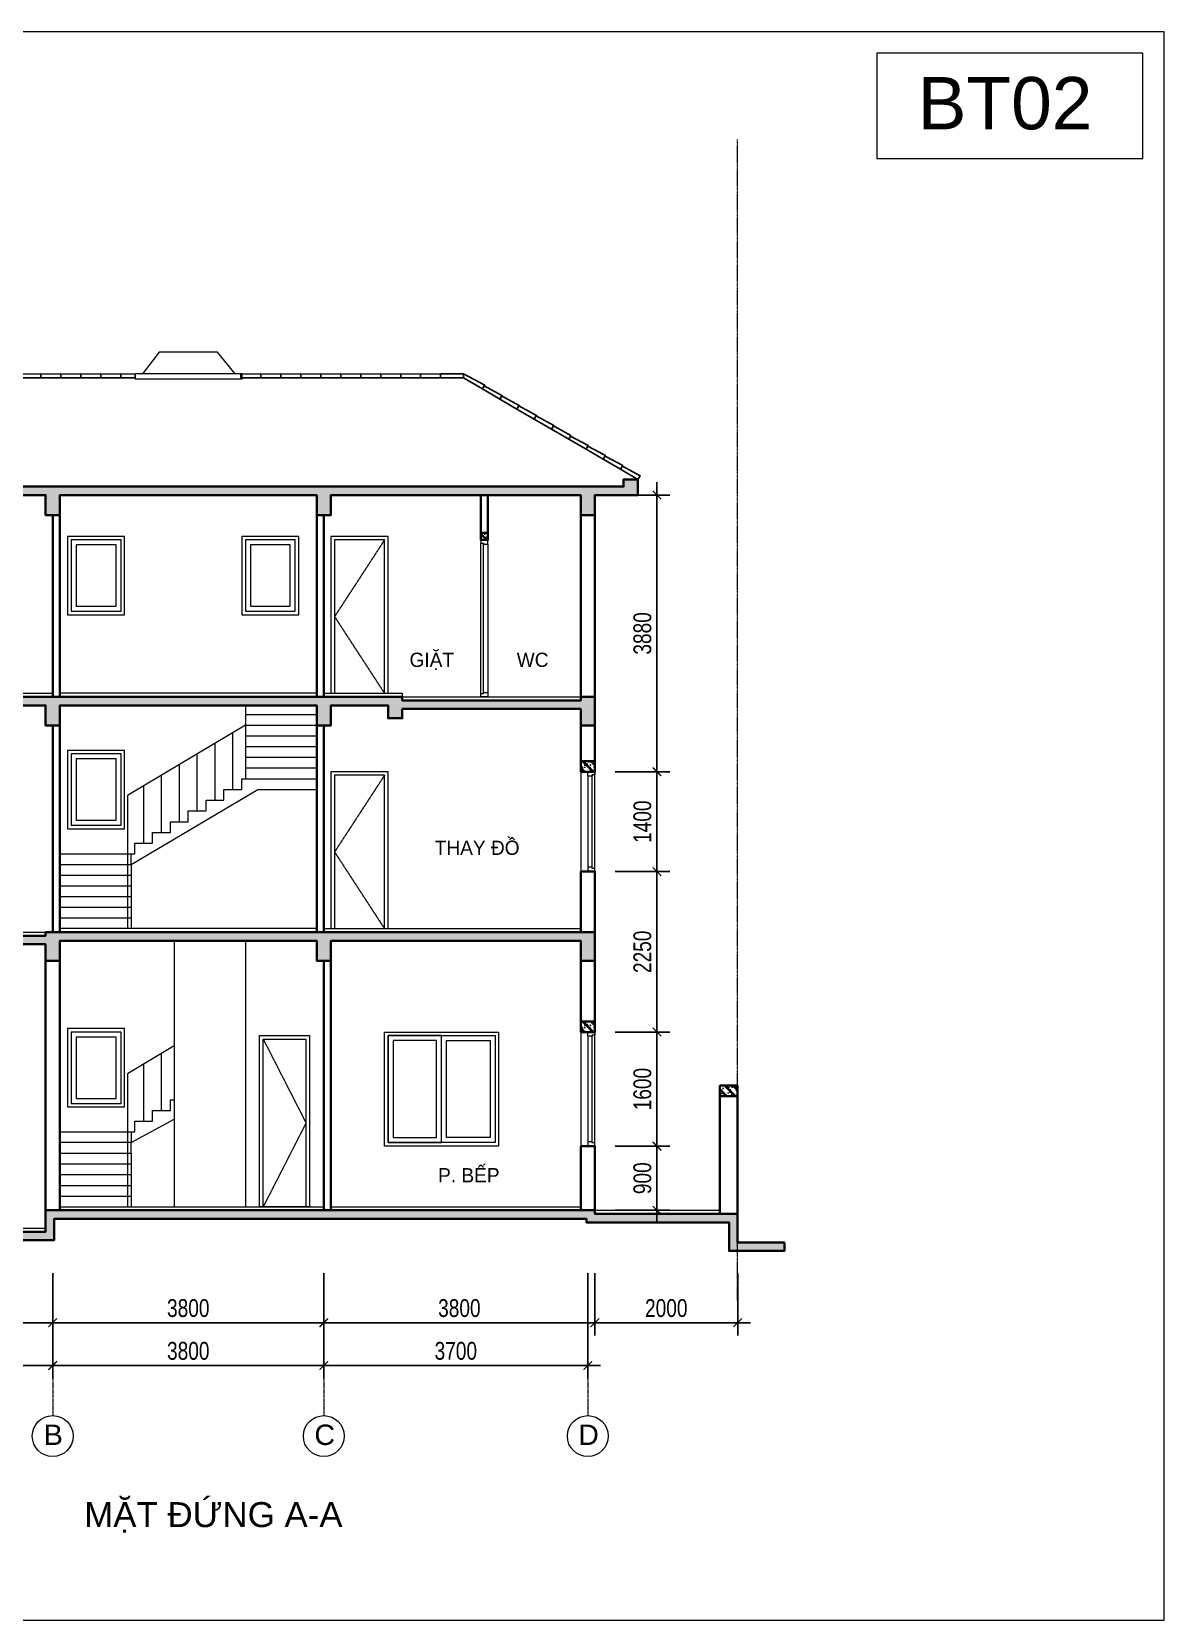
# Model space of a CAD drawing. Header units: millimetres. Extents: x 33748 to 451939, y -263262 to 62681.
# Drawn here: x 415575 to 431447, y -29645 to -7370 of the extents above; entities that cross this region are included whole.
import ezdxf
from ezdxf.enums import TextEntityAlignment as Align

# ---------------------------------------------------------------- set-up
doc = ezdxf.new("R2010")
doc.units = ezdxf.units.MM
doc.header["$PDMODE"] = 98
for name, pattern in [('CENTER', [50.8, 31.75, -6.35, 6.35, -6.35]), ('HIDDEN', [0.375, 0.25, -0.125]), ('HIDDEN2', [0.1875, 0.125, -0.0625])]:
    doc.linetypes.add(name, pattern=pattern)
doc.layers.get('Defpoints').update_dxf_attribs({"color": 202, "lineweight": 13})
for name, color, linetype, lineweight in [('-CENTER', 143, 'CENTER', 13), ('-CONCRETE', 1, 'Continuous', 35), ('-DOOR', 137, 'Continuous', 9), ('-FURNITURE', 46, 'Continuous', 9), ('-HATCH', 8, 'Continuous', 5), ('-KH', 143, 'Continuous', 13), ('-LINE1', 7, 'Continuous', 18), ('-RANH GIOI KHU DAT', 12, 'CENTER', 18), ('-TEXT', 7, 'Continuous', 15), ('-WALL', 4, 'Continuous', 35), ('A72', 9, 'Continuous', 5)]:
    doc.layers.add(name, color=color, linetype=linetype, lineweight=lineweight)
for name, color, linetype in [('-HATCH CONCRETE', 54, 'Continuous'), ('12. NET DIM', 9, 'Continuous'), ('TEXT25', 2, 'Continuous')]:
    doc.layers.add(name, color=color, linetype=linetype)
doc.styles.add('1', font='arial.ttf')
doc.styles.add('AVANH', font='', dxfattribs={"width": 0.8})
doc.styles.get("Standard").update_dxf_attribs({"font": 'arial.ttf'})
doc.styles.add('SVN_AVO_thuong', font='')
doc.styles.get('AVANH').set_extended_font_data('.VnAvantH')
doc.styles.get('SVN_AVO_thuong').set_extended_font_data('SVN-Avo')
doc.dimstyles.new('C_100A3', dxfattribs={"dimscale": 100, "dimtxt": 2.5, "dimasz": 1.2, "dimexe": 1.8, "dimexo": 0, "dimgap": 0.75, "dimtad": 1, "dimdec": 0, "dimzin": 0, "dimdsep": 46, "dimtxsty": 'AVANH', "dimblk": 'ARCHTICK', "dimcen": 0, "dimdle": 1.8, "dimclrd": 256, "dimclre": 256, "dimclrt": 7, "dimadec": 0, "dimazin": 0, "dimtfac": 0.0001, "dimtdec": 0, "dimtix": 1, "dimtmove": 2, "dimatfit": 3, "dimldrblk": 'ARCHTICK', "dimfxl": 1.8, "dimtolj": 1, "dimtzin": 0, "dimarcsym": 0})

# ---------------------------------------------------------------- blocks, each defined once
blk = doc.blocks.new('_ARCHTICK')
at = {"const_width": 0.15}
blk.add_lwpolyline([(-0.5, -0.5), (0.5, 0.5)], dxfattribs=at)
blk = doc.blocks.new('*D593')
at = {"layer": '12. NET DIM', "lineweight": -2, "transparency": 16777216}
for p, q in [((419668, -24776), (419668, -25653)), ((423468, -24776), (423468, -25653)), ((423648, -25473), (419488, -25473))]:
    blk.add_line(p, q, dxfattribs=at)
at = {"layer": 'Defpoints', "color": 0, "transparency": 16777216}
for p in [(419668, -24776), (423468, -24776), (419668, -25473)]:
    blk.add_point(p, dxfattribs=at)
at = {"layer": '12. NET DIM', "lineweight": -2, "transparency": 16777216, "xscale": 120, "yscale": 120, "zscale": 120, "rotation": 180}
blk.add_blockref('_ARCHTICK', (419668, -25473), dxfattribs=at)
at = {"layer": '12. NET DIM', "lineweight": -2, "transparency": 16777216, "xscale": 120, "yscale": 120, "zscale": 120}
blk.add_blockref('_ARCHTICK', (423468, -25473), dxfattribs=at)
at = {"layer": '12. NET DIM', "color": 7, "transparency": 16777216, "insert": (421568, -25269), "char_height": 250, "attachment_point": 5, "style": 'AVANH'}
blk.add_mtext('\\A1;3800', dxfattribs=at)
blk = doc.blocks.new('*D594')
at = {"layer": '12. NET DIM', "lineweight": -2, "transparency": 16777216}
for p, q in [((415868, -24776), (415868, -25653)), ((419668, -24776), (419668, -25653)), ((419848, -25473), (415688, -25473))]:
    blk.add_line(p, q, dxfattribs=at)
at = {"layer": 'Defpoints', "color": 0, "transparency": 16777216}
for p in [(415868, -24776), (419668, -24776), (415868, -25473)]:
    blk.add_point(p, dxfattribs=at)
at = {"layer": '12. NET DIM', "lineweight": -2, "transparency": 16777216, "xscale": 120, "yscale": 120, "zscale": 120, "rotation": 180}
blk.add_blockref('_ARCHTICK', (415868, -25473), dxfattribs=at)
at = {"layer": '12. NET DIM', "lineweight": -2, "transparency": 16777216, "xscale": 120, "yscale": 120, "zscale": 120}
blk.add_blockref('_ARCHTICK', (419668, -25473), dxfattribs=at)
at = {"layer": '12. NET DIM', "color": 7, "transparency": 16777216, "insert": (417768, -25269), "char_height": 250, "attachment_point": 5, "style": 'AVANH'}
blk.add_mtext('\\A1;3800', dxfattribs=at)
blk = doc.blocks.new('*D595')
at = {"layer": '12. NET DIM', "lineweight": -2, "transparency": 16777216}
for p, q in [((409968, -24776), (409968, -25653)), ((415868, -24776), (415868, -25653)), ((416048, -25473), (409788, -25473))]:
    blk.add_line(p, q, dxfattribs=at)
at = {"layer": 'Defpoints', "color": 0, "transparency": 16777216}
for p in [(409968, -24776), (415868, -24776), (409968, -25473)]:
    blk.add_point(p, dxfattribs=at)
at = {"layer": '12. NET DIM', "lineweight": -2, "transparency": 16777216, "xscale": 120, "yscale": 120, "zscale": 120, "rotation": 180}
blk.add_blockref('_ARCHTICK', (409968, -25473), dxfattribs=at)
at = {"layer": '12. NET DIM', "lineweight": -2, "transparency": 16777216, "xscale": 120, "yscale": 120, "zscale": 120}
blk.add_blockref('_ARCHTICK', (415868, -25473), dxfattribs=at)
at = {"layer": '12. NET DIM', "color": 7, "transparency": 16777216, "insert": (412918, -25269), "char_height": 250, "attachment_point": 5, "style": 'AVANH'}
blk.add_mtext('\\A1;5900', dxfattribs=at)
blk = doc.blocks.new('*D596')
at = {"layer": '12. NET DIM', "lineweight": -2, "transparency": 16777216}
for p, q in [((410068, -24776), (410068, -26253)), ((415868, -24776), (415868, -26253)), ((409888, -26073), (416048, -26073))]:
    blk.add_line(p, q, dxfattribs=at)
at = {"layer": 'Defpoints', "color": 0, "transparency": 16777216}
for p in [(410068, -24776), (415868, -24776), (415868, -26073)]:
    blk.add_point(p, dxfattribs=at)
at = {"layer": '12. NET DIM', "lineweight": -2, "transparency": 16777216, "xscale": 120, "yscale": 120, "zscale": 120, "rotation": 180}
blk.add_blockref('_ARCHTICK', (410068, -26073), dxfattribs=at)
at = {"layer": '12. NET DIM', "lineweight": -2, "transparency": 16777216, "xscale": 120, "yscale": 120, "zscale": 120}
blk.add_blockref('_ARCHTICK', (415868, -26073), dxfattribs=at)
at = {"layer": '12. NET DIM', "color": 7, "transparency": 16777216, "insert": (412968, -25869), "char_height": 250, "attachment_point": 5, "style": 'AVANH'}
blk.add_mtext('\\A1;5800', dxfattribs=at)
blk = doc.blocks.new('*D597')
at = {"layer": '12. NET DIM', "lineweight": -2, "transparency": 16777216}
for p, q in [((415868, -24776), (415868, -26253)), ((419668, -24776), (419668, -26253)), ((415688, -26073), (419848, -26073))]:
    blk.add_line(p, q, dxfattribs=at)
at = {"layer": 'Defpoints', "color": 0, "transparency": 16777216}
for p in [(415868, -24776), (419668, -24776), (419668, -26073)]:
    blk.add_point(p, dxfattribs=at)
at = {"layer": '12. NET DIM', "lineweight": -2, "transparency": 16777216, "xscale": 120, "yscale": 120, "zscale": 120, "rotation": 180}
blk.add_blockref('_ARCHTICK', (415868, -26073), dxfattribs=at)
at = {"layer": '12. NET DIM', "lineweight": -2, "transparency": 16777216, "xscale": 120, "yscale": 120, "zscale": 120}
blk.add_blockref('_ARCHTICK', (419668, -26073), dxfattribs=at)
at = {"layer": '12. NET DIM', "color": 7, "transparency": 16777216, "insert": (417768, -25869), "char_height": 250, "attachment_point": 5, "style": 'AVANH'}
blk.add_mtext('\\A1;3800', dxfattribs=at)
blk = doc.blocks.new('*D598')
at = {"layer": '12. NET DIM', "lineweight": -2, "transparency": 16777216}
for p, q in [((419668, -24776), (419668, -26253)), ((423368, -24776), (423368, -26253)), ((419488, -26073), (423548, -26073))]:
    blk.add_line(p, q, dxfattribs=at)
at = {"layer": 'Defpoints', "color": 0, "transparency": 16777216}
for p in [(419668, -24776), (423368, -24776), (423368, -26073)]:
    blk.add_point(p, dxfattribs=at)
at = {"layer": '12. NET DIM', "lineweight": -2, "transparency": 16777216, "xscale": 120, "yscale": 120, "zscale": 120, "rotation": 180}
blk.add_blockref('_ARCHTICK', (419668, -26073), dxfattribs=at)
at = {"layer": '12. NET DIM', "lineweight": -2, "transparency": 16777216, "xscale": 120, "yscale": 120, "zscale": 120}
blk.add_blockref('_ARCHTICK', (423368, -26073), dxfattribs=at)
at = {"layer": '12. NET DIM', "color": 7, "transparency": 16777216, "insert": (421518, -25869), "char_height": 250, "attachment_point": 5, "style": 'AVANH'}
blk.add_mtext('\\A1;3700', dxfattribs=at)
blk = doc.blocks.new('*D600')
at = {"layer": '12. NET DIM', "lineweight": -2, "transparency": 16777216}
for p, q in [((423468, -24776), (423468, -25653)), ((425469, -24776), (425469, -25653)), ((425649, -25473), (423288, -25473))]:
    blk.add_line(p, q, dxfattribs=at)
at = {"layer": 'Defpoints', "color": 0, "transparency": 16777216}
for p in [(423468, -24776), (425469, -24776), (423468, -25473)]:
    blk.add_point(p, dxfattribs=at)
at = {"layer": '12. NET DIM', "lineweight": -2, "transparency": 16777216, "xscale": 120, "yscale": 120, "zscale": 120, "rotation": 180}
blk.add_blockref('_ARCHTICK', (423468, -25473), dxfattribs=at)
at = {"layer": '12. NET DIM', "lineweight": -2, "transparency": 16777216, "xscale": 120, "yscale": 120, "zscale": 120}
blk.add_blockref('_ARCHTICK', (425469, -25473), dxfattribs=at)
at = {"layer": '12. NET DIM', "color": 7, "transparency": 16777216, "insert": (424468, -25269), "char_height": 250, "attachment_point": 5, "style": 'AVANH'}
blk.add_mtext('\\A1;2000', dxfattribs=at)
blk = doc.blocks.new('*U608')
at = {"ltscale": 200}
for points in [[(0, 100), (0, 0)], [(45, 100), (1555, 100)], [(45, 60), (1555, 60)], [(1540, 0), (60, 0)], [(1600, 100), (1600, 0)]]:
    blk.add_lwpolyline(points, dxfattribs=at)
for points in [[(0, 100), (45, 100), (45, 60), (60, 60), (60, 0), (0, 0)], [(1600, 100), (1555, 100), (1555, 60), (1540, 60), (1540, 0), (1600, 0)]]:
    blk.add_lwpolyline(points, close=True, dxfattribs=at)
blk = doc.blocks.new('*U609')
at = {"ltscale": 200}
for points in [[(0, 100), (0, 0)], [(45, 100), (1355, 100)], [(45, 60), (1355, 60)], [(1340, 0), (60, 0)], [(1400, 100), (1400, 0)]]:
    blk.add_lwpolyline(points, dxfattribs=at)
for points in [[(0, 100), (45, 100), (45, 60), (60, 60), (60, 0), (0, 0)], [(1400, 100), (1355, 100), (1355, 60), (1340, 60), (1340, 0), (1400, 0)]]:
    blk.add_lwpolyline(points, close=True, dxfattribs=at)
blk = doc.blocks.new('*U563')
at = {"ltscale": 200}
for points in [[(0, 100), (0, 0)], [(45, 100), (2155, 100)], [(45, 60), (2155, 60)], [(2140, 0), (60, 0)], [(2200, 100), (2200, 0)]]:
    blk.add_lwpolyline(points, dxfattribs=at)
for points in [[(0, 100), (45, 100), (45, 60), (60, 60), (60, 0), (0, 0)], [(2200, 100), (2155, 100), (2155, 60), (2140, 60), (2140, 0), (2200, 0)]]:
    blk.add_lwpolyline(points, close=True, dxfattribs=at)
blk = doc.blocks.new('*D618')
at = {"layer": '12. NET DIM', "lineweight": -2, "transparency": 16777216}
for p, q in [((424338, -24077), (424338, -22817)), ((423750, -22997), (424518, -22997)), ((423750, -23897), (424518, -23897))]:
    blk.add_line(p, q, dxfattribs=at)
at = {"layer": 'Defpoints', "color": 0, "transparency": 16777216}
for p in [(423750, -22997), (424338, -22997), (423750, -23897)]:
    blk.add_point(p, dxfattribs=at)
at = {"layer": '12. NET DIM', "lineweight": -2, "transparency": 16777216, "xscale": 120, "yscale": 120, "zscale": 120}
for p, rotation in [((424338, -22997), 90), ((424338, -23897), 270)]:
    blk.add_blockref('_ARCHTICK', p, dxfattribs=dict(at, rotation=rotation))
at = {"layer": '12. NET DIM', "color": 7, "transparency": 16777216, "insert": (424134, -23447), "char_height": 250, "attachment_point": 5, "rotation": 90, "style": 'AVANH'}
blk.add_mtext('\\A1;900', dxfattribs=at)
blk = doc.blocks.new('*D619')
at = {"layer": '12. NET DIM', "lineweight": -2, "transparency": 16777216}
for p, q in [((424338, -23177), (424338, -21217)), ((423750, -21397), (424518, -21397)), ((423750, -22997), (424518, -22997))]:
    blk.add_line(p, q, dxfattribs=at)
at = {"layer": 'Defpoints', "color": 0, "transparency": 16777216}
for p in [(423750, -21397), (424338, -21397), (423750, -22997)]:
    blk.add_point(p, dxfattribs=at)
at = {"layer": '12. NET DIM', "lineweight": -2, "transparency": 16777216, "xscale": 120, "yscale": 120, "zscale": 120}
for p, rotation in [((424338, -21397), 90), ((424338, -22997), 270)]:
    blk.add_blockref('_ARCHTICK', p, dxfattribs=dict(at, rotation=rotation))
at = {"layer": '12. NET DIM', "color": 7, "transparency": 16777216, "insert": (424134, -22197), "char_height": 250, "attachment_point": 5, "rotation": 90, "style": 'AVANH'}
blk.add_mtext('\\A1;1600', dxfattribs=at)
blk = doc.blocks.new('*D620')
at = {"layer": '12. NET DIM', "lineweight": -2, "transparency": 16777216}
for p, q in [((423750, -19147), (424518, -19147)), ((424338, -21577), (424338, -18967)), ((423750, -21397), (424518, -21397))]:
    blk.add_line(p, q, dxfattribs=at)
at = {"layer": 'Defpoints', "color": 0, "transparency": 16777216}
for p in [(423750, -19147), (424338, -19147), (423750, -21397)]:
    blk.add_point(p, dxfattribs=at)
at = {"layer": '12. NET DIM', "lineweight": -2, "transparency": 16777216, "xscale": 120, "yscale": 120, "zscale": 120}
for p, rotation in [((424338, -19147), 90), ((424338, -21397), 270)]:
    blk.add_blockref('_ARCHTICK', p, dxfattribs=dict(at, rotation=rotation))
at = {"layer": '12. NET DIM', "color": 7, "transparency": 16777216, "insert": (424134, -20272), "char_height": 250, "attachment_point": 5, "rotation": 90, "style": 'AVANH'}
blk.add_mtext('\\A1;2250', dxfattribs=at)
blk = doc.blocks.new('*D621')
at = {"layer": '12. NET DIM', "lineweight": -2, "transparency": 16777216}
for p, q in [((424338, -19327), (424338, -17567)), ((423750, -17747), (424518, -17747)), ((423750, -19147), (424518, -19147))]:
    blk.add_line(p, q, dxfattribs=at)
at = {"layer": 'Defpoints', "color": 0, "transparency": 16777216}
for p in [(423750, -17747), (424338, -17747), (423750, -19147)]:
    blk.add_point(p, dxfattribs=at)
at = {"layer": '12. NET DIM', "lineweight": -2, "transparency": 16777216, "xscale": 120, "yscale": 120, "zscale": 120}
for p, rotation in [((424338, -17747), 90), ((424338, -19147), 270)]:
    blk.add_blockref('_ARCHTICK', p, dxfattribs=dict(at, rotation=rotation))
at = {"layer": '12. NET DIM', "color": 7, "transparency": 16777216, "insert": (424134, -18447), "char_height": 250, "attachment_point": 5, "rotation": 90, "style": 'AVANH'}
blk.add_mtext('\\A1;1400', dxfattribs=at)
blk = doc.blocks.new('*D622')
at = {"layer": '12. NET DIM', "lineweight": -2, "transparency": 16777216}
for p, q in [((424338, -17927), (424338, -13687)), ((423750, -13867), (424518, -13867)), ((423750, -17747), (424518, -17747))]:
    blk.add_line(p, q, dxfattribs=at)
at = {"layer": 'Defpoints', "color": 0, "transparency": 16777216}
for p in [(423750, -13867), (424338, -13867), (423750, -17747)]:
    blk.add_point(p, dxfattribs=at)
at = {"layer": '12. NET DIM', "lineweight": -2, "transparency": 16777216, "xscale": 120, "yscale": 120, "zscale": 120}
for p, rotation in [((424338, -13867), 90), ((424338, -17747), 270)]:
    blk.add_blockref('_ARCHTICK', p, dxfattribs=dict(at, rotation=rotation))
at = {"layer": '12. NET DIM', "color": 7, "transparency": 16777216, "insert": (424134, -15807), "char_height": 250, "attachment_point": 5, "rotation": 90, "style": 'AVANH'}
blk.add_mtext('\\A1;3880', dxfattribs=at)

msp = doc.modelspace()

# ---------------------------------------------------------------- hatches: boundary and pattern name
at = {"layer": '-HATCH'}
h = msp.add_hatch(dxfattribs=at)
h.set_pattern_fill('CHAU-02', color=256, scale=20, pattern_type=2)
h.set_pattern_definition([(50, (0, 100), (143.452037, -12.550427), [15, -165]), (355, (0, 100), (-27.750267, 150.438427), [12, -132]), (100.4514, (11.95, 98.95), (115.701876, 137.88791), [12.74804, -140.22842]), (46.1842, (0, 140), (213.44821, -33.1038), [22.5, -247.5]), (96.6356, (17.79, 137.24), (186.93254, 194.82357), [19.12206, -210.3426]), (351.1842, (0, 140), (186.93239, 194.82372), [18, -198]), (21, (20, 130), (119.38141, -80.523778), [15, -165]), (226, (20, 130), (134.376424, -73.10796), [12, -132]), (71.4514, (29.95, 123.29), (168.044526, 64.5061), [12.74804, -140.22842]), (67.5, (0, 100), (-31.1832367, 58.8748924), [0, -130.4, 0, -134, 0, -132.5]), (4.5, (0, 100), (56.670185, 76.020638), [0, -76.4, 0, -127.4, 0, -50.5]), (327.5, (-44.6, 100), (106.764487, -4.5109743), [0, -50, 0, -156, 0, -207]), (317.5, (-64.6, 100), (116.637234, 20.020996), [0, -65, 0, -103.6, 0, -147]), (315, (0, 100), (60.104076, 60.104076), []), (315, (0, 124.5), (60.104076, 60.104076), [])])
h.paths.add_polyline_path([(423868.6, -13746.8), (423868.6, -13646.8), (424068.6, -13646.8), (424068.6, -13866.8), (423468.6, -13866.8), (423468.6, -14146.8), (423268.6, -14146.8), (423268.6, -13866.8), (419768.3, -13866.8), (419768.3, -14146.8), (419568.3, -14146.8), (419568.3, -13866.8), (415968.3, -13866.8), (415968.3, -14146.8), (415768.3, -14146.8), (415768.3, -13866.8), (410168.3, -13866.8), (410168.3, -14146.8), (409968.3, -14146.8), (409968.3, -13866.8), (409368.3, -13866.8), (409368.3, -13646.8), (409568.4, -13646.8), (409568.4, -13746.8)])
h.paths.add_polyline_path([(415968.3, -16816.8), (419568.3, -16816.8), (419568.3, -17096.8), (419768.3, -17096.8), (419768.3, -16816.8), (420568.3, -16816.8), (420568.3, -16996.8), (420768.3, -16996.8), (420768.3, -16866.8), (423268.6, -16866.8), (423268.6, -17096.8), (423468.6, -17096.8), (423468.6, -16696.8), (423268.6, -16696.8), (423268.6, -16746.8), (420768.3, -16746.8), (420768.3, -16696.8), (409968.3, -16696.8), (409968.3, -16746.8), (409168.3, -16746.8), (409168.3, -16696.8), (408968.3, -16696.8), (408968.3, -16996.8), (409168.3, -16996.8), (409168.3, -16866.8), (409968.3, -16866.8), (409968.3, -17096.8), (410168.3, -17096.8), (410168.3, -16816.8), (415768.3, -16816.8), (415768.3, -17096.8), (415968.3, -17096.8)])
h.paths.add_polyline_path([(415968.3, -20116.8), (415968.3, -20396.8), (415768.3, -20396.8), (415768.3, -20166.8), (414368.3, -20166.8), (414368.3, -20296.8), (414168.3, -20296.8), (414168.3, -20116.8), (410168.3, -20116.8), (410168.3, -20396.8), (409968.3, -20396.8), (409968.3, -20166.8), (409168.3, -20166.8), (409168.3, -20296.8), (408968.3, -20296.8), (408968.3, -19996.8), (409168.3, -19996.8), (409168.3, -20046.8), (409968.3, -20046.8), (409968.3, -19996.8), (414368.3, -19996.8), (414368.3, -20046.8), (415768.3, -20046.8), (415768.3, -19996.8), (419568.3, -19996.8), (423468.6, -19996.8), (423468.6, -20396.8), (423268.6, -20396.8), (423268.6, -20116.8), (419768.3, -20116.8), (419768.3, -20396.8), (419568.3, -20396.8), (419568.3, -20116.8)])
h = msp.add_hatch(dxfattribs=at)
h.set_pattern_fill('CHAU-02', color=256, scale=20, pattern_type=2)
h.set_pattern_definition([(50, (7233.15, -49367.76), (143.452037, -12.550427), [15, -165]), (355, (7233.15, -49367.76), (-27.750267, 150.438427), [12, -132]), (100.4514, (7245.1, -49368.81), (115.701876, 137.88791), [12.74804, -140.22842]), (46.1842, (7233.15, -49327.76), (213.44821, -33.1038), [22.5, -247.5]), (96.6356, (7250.93, -49330.52), (186.93254, 194.82357), [19.12206, -210.3426]), (351.1842, (7233.15, -49327.76), (186.93239, 194.82372), [18, -198]), (21, (7253.15, -49337.76), (119.38141, -80.523778), [15, -165]), (226, (7253.15, -49337.76), (134.376424, -73.10796), [12, -132]), (71.4514, (7263.1, -49344.47), (168.044526, 64.5061), [12.74804, -140.22842]), (67.5, (7233.145, -49367.76), (-31.1832367, 58.8748924), [0, -130.4, 0, -134, 0, -132.5]), (4.5, (7233.145, -49367.76), (56.670185, 76.020638), [0, -76.4, 0, -127.4, 0, -50.5]), (327.5, (7188.545, -49367.76), (106.764487, -4.5109743), [0, -50, 0, -156, 0, -207]), (317.5, (7168.545, -49367.76), (116.637234, 20.020996), [0, -65, 0, -103.6, 0, -147]), (315, (7233.145, -49367.76), (60.104076, 60.104076), []), (315, (7233.145, -49343.26), (60.104076, 60.104076), [])])
h.paths.add_polyline_path([(421968.6, -14396.8), (421868.6, -14396.8), (421868.6, -14496.8), (421968.6, -14496.8)])
h = msp.add_hatch(dxfattribs=at)
h.set_pattern_fill('CHAU-02', color=256, scale=20, pattern_type=2)
h.set_pattern_definition([(50, (114684.42, 13200.75), (143.452037, -12.550427), [15, -165]), (355, (114684.42, 13200.75), (-27.75027, 150.43843), [12, -132]), (100.4514, (114696.38, 13199.7), (115.701876, 137.88791), [12.74804, -140.22842]), (46.1842, (114684.42, 13240.75), (213.44821, -33.1038), [22.5, -247.5]), (96.6356, (114702.2, 13238), (186.93254, 194.82357), [19.12206, -210.3426]), (351.1842, (114684.42, 13240.75), (186.93239, 194.82372), [18, -198]), (21, (114704.42, 13230.75), (119.38141, -80.52378), [15, -165]), (226, (114704.42, 13230.75), (134.376424, -73.10796), [12, -132]), (71.4514, (114714.37, 13224.04), (168.044526, 64.5061), [12.74804, -140.22842]), (67.5, (114684.42, 13200.75), (-31.183237, 58.874892), [0, -130.4, 0, -134, 0, -132.5]), (4.5, (114684.42, 13200.75), (56.670185, 76.020638), [0, -76.4, 0, -127.4, 0, -50.5]), (327.5, (114639.82, 13200.75), (106.764487, -4.510974), [0, -50, 0, -156, 0, -207]), (317.5, (114619.82, 13200.75), (116.637234, 20.020996), [0, -65, 0, -103.6, 0, -147]), (315, (114684.42, 13200.75), (60.104076, 60.104076), []), (315, (114684.42, 13225.25), (60.104076, 60.104076), [])])
h.paths.add_polyline_path([(423468.6, -17596.8), (423268.6, -17596.8), (423268.6, -17746.8), (423468.6, -17746.8)])
h = msp.add_hatch(dxfattribs=at)
h.set_pattern_fill('CHAU-02', color=256, scale=20, pattern_type=2)
h.set_pattern_definition([(50, (114684.42, 9550.75), (143.452037, -12.550427), [15, -165]), (355, (114684.42, 9550.75), (-27.75027, 150.43843), [12, -132]), (100.4514, (114696.38, 9549.7), (115.701876, 137.88791), [12.74804, -140.22842]), (46.1842, (114684.42, 9590.75), (213.44821, -33.1038), [22.5, -247.5]), (96.6356, (114702.2, 9588), (186.93254, 194.82357), [19.12206, -210.3426]), (351.1842, (114684.42, 9590.75), (186.93239, 194.82372), [18, -198]), (21, (114704.42, 9580.75), (119.38141, -80.52378), [15, -165]), (226, (114704.42, 9580.75), (134.376424, -73.10796), [12, -132]), (71.4514, (114714.37, 9574.04), (168.044526, 64.5061), [12.74804, -140.22842]), (67.5, (114684.42, 9550.75), (-31.183237, 58.874892), [0, -130.4, 0, -134, 0, -132.5]), (4.5, (114684.42, 9550.75), (56.670185, 76.020638), [0, -76.4, 0, -127.4, 0, -50.5]), (327.5, (114639.82, 9550.75), (106.764487, -4.510974), [0, -50, 0, -156, 0, -207]), (317.5, (114619.82, 9550.75), (116.637234, 20.020996), [0, -65, 0, -103.6, 0, -147]), (315, (114684.42, 9550.75), (60.104076, 60.104076), []), (315, (114684.42, 9575.25), (60.104076, 60.104076), [])])
h.paths.add_polyline_path([(423468.6, -21246.8), (423268.6, -21246.8), (423268.6, -21396.8), (423468.6, -21396.8)])
h = msp.add_hatch(dxfattribs=at)
h.set_pattern_fill('CHAU-02', color=256, scale=20, pattern_type=2)
h.set_pattern_definition([(50, (131067.87, -57071.39), (143.452037, -12.550427), [15, -165]), (355, (131067.87, -57071.39), (-27.75027, 150.43843), [12, -132]), (100.4514, (131079.82, -57072.43), (115.701876, 137.88791), [12.74804, -140.22842]), (46.1842, (131067.87, -57031.39), (213.44821, -33.1038), [22.5, -247.5]), (96.6356, (131085.66, -57034.15), (186.93254, 194.82357), [19.12206, -210.3426]), (351.1842, (131067.87, -57031.39), (186.93239, 194.82372), [18, -198]), (21, (131087.87, -57041.39), (119.38141, -80.52378), [15, -165]), (226, (131087.87, -57041.39), (134.376424, -73.10796), [12, -132]), (71.4514, (131097.82, -57048.1), (168.044526, 64.5061), [12.74804, -140.22842]), (67.5, (131067.87, -57071.39), (-31.183237, 58.874892), [0, -130.4, 0, -134, 0, -132.5]), (4.5, (131067.87, -57071.39), (56.670185, 76.020638), [0, -76.4, 0, -127.4, 0, -50.5]), (327.5, (131023.27, -57071.39), (106.764487, -4.510974), [0, -50, 0, -156, 0, -207]), (317.5, (131003.27, -57071.39), (116.637234, 20.020996), [0, -65, 0, -103.6, 0, -147]), (315, (131067.87, -57071.39), (60.104076, 60.104076), []), (315, (131067.87, -57046.89), (60.104076, 60.104076), [])])
h.paths.add_polyline_path([(425468.6, -22146.8), (425218.6, -22146.8), (425218.6, -22296.8), (425468.6, -22296.8)])
h = msp.add_hatch(dxfattribs=at)
h.set_pattern_fill('CHAU-02', color=256, scale=20, pattern_type=2)
h.set_pattern_definition([(50, (0, 0), (143.452037, -12.550427), [15, -165]), (355, (0, 0), (-27.750267, 150.438427), [12, -132]), (100.4514, (11.95, -1.05), (115.701876, 137.88791), [12.74804, -140.22842]), (46.1842, (0, 40), (213.44821, -33.1038), [22.5, -247.5]), (96.6356, (17.79, 37.24), (186.93254, 194.82357), [19.12206, -210.3426]), (351.1842, (0, 40), (186.93239, 194.82372), [18, -198]), (21, (20, 30), (119.38141, -80.523778), [15, -165]), (226, (20, 30), (134.376424, -73.10796), [12, -132]), (71.4514, (29.95, 23.29), (168.044526, 64.5061), [12.74804, -140.22842]), (67.5, (0, 0), (-31.1832367, 58.8748924), [0, -130.4, 0, -134, 0, -132.5]), (4.5, (0, 0), (56.670185, 76.020638), [0, -76.4, 0, -127.4, 0, -50.5]), (327.5, (-44.6, 0), (106.764487, -4.5109743), [0, -50, 0, -156, 0, -207]), (317.5, (-64.6, 0), (116.637234, 20.020996), [0, -65, 0, -103.6, 0, -147]), (315, (0, 0), (60.104076, 60.104076), []), (315, (0, 24.5), (60.104076, 60.104076), [])])
h.paths.add_polyline_path([(426125.1, -24346.8), (426125.1, -24466.8), (425348.6, -24466.8), (425348.6, -24066.8), (423348.6, -24066.8), (423348.6, -24016.8), (415888.3, -24016.8), (415888.3, -24316.8), (410088.3, -24316.8), (410088.3, -24466.8), (405468.6, -24466.8), (405468.6, -24346.8), (409968.3, -24346.8), (409968.3, -24196.8), (415768.3, -24196.8), (415768.3, -23896.8), (423468.6, -23896.8), (423468.6, -23946.8), (425468.6, -23946.8), (425468.6, -24346.8)])

# ---------------------------------------------------------------- linework, layer by layer
at = {"layer": '-CENTER', "ltscale": 0.1}
for p, q in [((415868, -24980.6), (415868, -26776.4)), ((419668, -24980.6), (419668, -26776.4)), ((423368.3, -24980.6), (423368.3, -26776.4))]:
    msp.add_line(p, q, dxfattribs=at)
at = {"layer": '-CONCRETE'}
for points in [[(409568.4, -13746.8), (423868.6, -13746.8), (423868.6, -13746.8), (423868.6, -13746.8), (423868.6, -13746.8), (423868.6, -13646.8), (424068.6, -13646.8), (424068.6, -13866.8), (423468.6, -13866.8), (423468.6, -14146.8), (423268.6, -14146.8), (423268.6, -13866.8), (419768.3, -13866.8), (419768.3, -14146.8), (419568.3, -14146.8), (419568.3, -13866.8), (415968.3, -13866.8), (415968.3, -14146.8), (415768.3, -14146.8), (415768.3, -13866.8), (410168.3, -13866.8)], [(410168.3, -16816.8), (415768.3, -16816.8), (415768.3, -17096.8), (415968.3, -17096.8), (415968.3, -16816.8), (419568.3, -16816.8), (419568.3, -17096.8), (419768.3, -17096.8), (419768.3, -16816.8), (420568.3, -16816.8), (420568.3, -16996.8), (420768.3, -16996.8), (420768.3, -16866.8), (423268.6, -16866.8), (423268.6, -17096.8), (423468.6, -17096.8), (423468.6, -16696.8), (423268.6, -16696.8), (423268.6, -16746.8), (420768.3, -16746.8), (420768.3, -16696.8), (409968.3, -16696.8)], [(414368.3, -20046.8), (415768.3, -20046.8), (415768.3, -19996.8), (419568.3, -19996.8), (419568.3, -19996.8), (419568.3, -19996.8), (423468.6, -19996.8), (423468.6, -20396.8), (423268.6, -20396.8), (423268.6, -20116.8), (419768.3, -20116.8), (419768.3, -20396.8), (419568.3, -20396.8), (419568.3, -20116.8), (415968.3, -20116.8), (415968.3, -20396.8), (415768.3, -20396.8), (415768.3, -20166.8), (414368.3, -20166.8)]]:
    msp.add_lwpolyline(points, dxfattribs=at)
for points in [[(421968.6, -14396.8), (421868.6, -14396.8), (421868.6, -14496.8), (421968.6, -14496.8)], [(423268.6, -17746.8), (423468.6, -17746.8), (423468.6, -17596.8), (423268.6, -17596.8)], [(423268.6, -21396.8), (423468.6, -21396.8), (423468.6, -21246.8), (423268.6, -21246.8)], [(425218.6, -22146.8), (425468.6, -22146.8), (425468.6, -22296.8), (425218.6, -22296.8)], [(426125.1, -24346.8), (426125.1, -24466.8), (425348.6, -24466.8), (425348.6, -24466.8), (425348.6, -24066.8), (423348.6, -24066.8), (423348.6, -24016.8), (415888.3, -24016.8), (415888.3, -24316.8), (410088.3, -24316.8), (410088.3, -24466.8), (405468.6, -24466.8), (405468.6, -24346.8), (409968.3, -24346.8), (409968.3, -24196.8), (415768.3, -24196.8), (415768.3, -23896.8), (423468.6, -23896.8), (423468.6, -23946.8), (425468.6, -23946.8), (425468.6, -24346.8), (425468.6, -24346.8)]]:
    msp.add_lwpolyline(points, close=True, dxfattribs=at)
at = {"layer": '-DOOR', "lineweight": 9}
for points in [[(416876.2, -14446.8), (416076.2, -14446.8), (416076.2, -15546.8), (416876.2, -15546.8)], [(419318.3, -14446.8), (418518.3, -14446.8), (418518.3, -15546.8), (419318.3, -15546.8)], [(416826.2, -14496.8), (416126.2, -14496.8), (416126.2, -15496.8), (416826.2, -15496.8)], [(416756.2, -14566.8), (416196.2, -14566.8), (416196.2, -15426.8), (416756.2, -15426.8)], [(419268.3, -14496.8), (418568.3, -14496.8), (418568.3, -15496.8), (419268.3, -15496.8)], [(419198.3, -14566.8), (418638.3, -14566.8), (418638.3, -15426.8), (419198.3, -15426.8)], [(416876.2, -17446.8), (416076.2, -17446.8), (416076.2, -18546.8), (416876.2, -18546.8)], [(416826.2, -17496.8), (416126.2, -17496.8), (416126.2, -18496.8), (416826.2, -18496.8)], [(416756.2, -17566.8), (416196.2, -17566.8), (416196.2, -18426.8), (416756.2, -18426.8)], [(416876.2, -21346.8), (416076.2, -21346.8), (416076.2, -22446.8), (416876.2, -22446.8)], [(416826.2, -21396.8), (416126.2, -21396.8), (416126.2, -22396.8), (416826.2, -22396.8)], [(416756.2, -21466.8), (416196.2, -21466.8), (416196.2, -22326.8), (416756.2, -22326.8)]]:
    msp.add_lwpolyline(points, close=True, dxfattribs=at)
at = {"layer": '-DOOR'}
for points in [[(420568.3, -16646.8), (420568.3, -14446.8), (419768.3, -14446.8), (419768.3, -16646.8)], [(420518.3, -16646.8), (420518.3, -14496.8), (419818.3, -14496.8), (419818.3, -16646.8)], [(420568.3, -19946.8), (420568.3, -17746.8), (419768.3, -17746.8), (419768.3, -19946.8)], [(420518.3, -19946.8), (420518.3, -17796.8), (419818.3, -17796.8), (419818.3, -19946.8)], [(423268.7, -19146.8), (423468, -19146.8), (423467.7, -17746.8), (423268.3, -17746.8)], [(419468.3, -23846.8), (418768.3, -23846.8), (418768.3, -21446.8), (419468.3, -21446.8)], [(419418.3, -23846.8), (418818.3, -23846.8), (418818.3, -21496.8), (419418.3, -21496.8)], [(420518.5, -21396.8), (422118.5, -21396.8), (422118.5, -22996.8), (420518.5, -22996.8)], [(420568.5, -21446.8), (422068.5, -21446.8), (422068.5, -22946.8), (420568.5, -22946.8)], [(420568.5, -22946.8), (421318.5, -22946.8), (421318.5, -21446.8), (420568.5, -21446.8)], [(420638.5, -22876.8), (421248.5, -22876.8), (421248.5, -21516.8), (420638.5, -21516.8)], [(422068.5, -22946.8), (421318.5, -22946.8), (421318.5, -21446.8), (422068.5, -21446.8)], [(421998.5, -22876.8), (421388.5, -22876.8), (421388.5, -21516.8), (421998.5, -21516.8)], [(423268.7, -22996.8), (423468, -22996.8), (423468, -21396.8), (423268.7, -21396.8)]]:
    msp.add_lwpolyline(points, close=True, dxfattribs=at)
at = {"layer": '-FURNITURE'}
for points in [[(418568.3, -17091.8), (416918.3, -18081.8), (416918.3, -19946.8)], [(418143.3, -18146.8), (418143.3, -17346.8)], [(418393.3, -17996.8), (418393.3, -17196.8)], [(417893.3, -18296.8), (417893.3, -17496.8)], [(417393.3, -18596.8), (417393.3, -17796.8)], [(417643.3, -18446.8), (417643.3, -17646.8)], [(417143.3, -18746.8), (417143.3, -17946.8)], [(417568.3, -21591.8), (416918.3, -21981.8), (416918.3, -23846.8)], [(417393.3, -22496.8), (417393.3, -21696.8)], [(417143.3, -22646.8), (417143.3, -21846.8)]]:
    msp.add_lwpolyline(points, dxfattribs=at)
at = {"layer": '-HATCH', "linetype": 'HIDDEN', "ltscale": 2}
for points in [[(420518.3, -14496.8), (419818.3, -15571.8), (420518.3, -16646.8)], [(420518.3, -17796.8), (419818.3, -18871.8), (420518.3, -19946.8)]]:
    msp.add_lwpolyline(points, dxfattribs=at)
at = {"layer": '-HATCH', "ltscale": 3}
msp.add_lwpolyline([(417568.3, -20116.8), (417568.3, -23846.8)], dxfattribs=at)
at = {"layer": '-HATCH', "linetype": 'HIDDEN2', "ltscale": 3}
msp.add_lwpolyline([(418818.3, -21496.8), (419418.3, -22671.8), (418818.3, -23846.8)], dxfattribs=at)
at = {"layer": '-HATCH CONCRETE'}
for points in [[(415702.8, -12225.2), (415702.8, -12173.2), (415422.8, -12165.2), (415422.8, -12225.2)], [(415982.8, -12225.2), (415982.8, -12173.2), (415702.8, -12165.2), (415702.8, -12225.2)], [(416262.8, -12225.2), (416262.8, -12173.2), (415982.8, -12165.2), (415982.8, -12225.2)], [(416542.8, -12225.2), (416542.8, -12173.2), (416262.8, -12165.2), (416262.8, -12225.2)], [(416822.8, -12225.2), (416822.8, -12173.2), (416542.8, -12165.2), (416542.8, -12225.2)], [(417025.4, -12225.2), (417025.4, -12171), (416822.8, -12165.2), (416822.8, -12225.2)], [(418785.4, -12224.6), (418785.4, -12172.6), (418505.4, -12164.6), (418505.4, -12224.6)], [(419065.4, -12224.6), (419065.4, -12172.6), (418785.4, -12164.6), (418785.4, -12224.6)], [(419345.4, -12224.6), (419345.4, -12172.6), (419065.4, -12164.6), (419065.4, -12224.6)], [(419625.4, -12224.6), (419625.4, -12172.6), (419345.4, -12164.6), (419345.4, -12224.6)], [(419905.4, -12224.6), (419905.4, -12172.6), (419625.4, -12164.6), (419625.4, -12224.6)], [(420185.4, -12224.6), (420185.4, -12172.6), (419905.4, -12164.6), (419905.4, -12224.6)], [(420465.4, -12224.6), (420465.4, -12172.6), (420185.4, -12164.6), (420185.4, -12224.6)], [(420745.4, -12224.6), (420745.4, -12172.6), (420465.4, -12164.6), (420465.4, -12224.6)], [(421025.4, -12224.6), (421025.4, -12172.6), (420745.4, -12164.6), (420745.4, -12224.6)], [(421305.4, -12224.6), (421305.4, -12172.6), (421025.4, -12164.6), (421025.4, -12224.6)], [(421625.7, -12224.6), (421624, -12164.6), (421305.4, -12164.6), (421305.4, -12224.6)], [(421625.7, -12224.6), (421624, -12164.6), (421923.5, -12324.6), (421891.6, -12379.3)], [(421891.6, -12379.4), (421917.8, -12334.4), (422163.8, -12468.4), (422133.6, -12520.2)], [(422133.6, -12520.2), (422159.8, -12475.3), (422405.8, -12609.2), (422375.6, -12661)], [(422375.6, -12661), (422401.8, -12616.1), (422647.8, -12750), (422617.6, -12801.9)], [(422617.6, -12801.9), (422643.8, -12756.9), (422889.8, -12890.9), (422859.6, -12942.7)], [(422859.6, -12942.7), (422885.8, -12897.8), (423131.8, -13031.7), (423101.6, -13083.5)], [(423101.6, -13083.5), (423127.8, -13038.6), (423373.8, -13172.5), (423343.6, -13224.4)], [(423343.6, -13224.4), (423369.8, -13179.4), (423615.8, -13313.3), (423585.6, -13365.2)], [(423585.6, -13365.2), (423611.8, -13320.3), (423857.8, -13454.2), (423827.6, -13506)], [(423827.6, -13506), (423853.8, -13461.1), (424099.8, -13595), (424069.6, -13646.9)]]:
    msp.add_lwpolyline(points, close=True, dxfattribs=at)
at = {"layer": '-KH'}
for centre in [(415868, -27062.7), (419668, -27062.7), (423368.3, -27062.7)]:
    msp.add_circle(centre, 286.3, dxfattribs=at)
at = {"layer": '-LINE1'}
msp.add_lwpolyline([(431148.4, -7668.9), (427417.2, -7668.9), (427417.2, -9146.7), (431148.4, -9146.7)], close=True, dxfattribs=at)
for points in [[(410168.3, -16646.8), (415868.3, -16646.8)], [(419568.3, -16646.8), (415968.3, -16646.8)], [(419668.3, -16646.8), (420768.3, -16646.8), (420768.3, -16696.8), (423268.6, -16696.8)], [(418568.3, -16816.8), (418568.3, -16946.8)], [(419568.3, -16946.8), (418568.3, -16946.8), (418568.3, -17096.8)], [(419568.3, -17096.8), (418568.3, -17096.8), (418568.3, -17246.8)], [(419568.3, -17246.8), (418568.3, -17246.8), (418568.3, -17396.8)], [(419568.3, -17396.8), (418568.3, -17396.8), (418568.3, -17546.8)], [(419568.3, -17546.8), (418568.3, -17546.8), (418568.3, -17696.8)], [(419568.3, -17696.8), (418568.3, -17696.8), (418568.3, -17846.8)], [(415968.3, -18896.8), (417018.3, -18896.8), (417018.3, -18746.8), (417268.3, -18746.8), (417268.3, -18596.8), (417518.3, -18596.8), (417518.3, -18446.8), (417768.3, -18446.8), (417768.3, -18296.8), (418018.3, -18296.8), (418018.3, -18146.8), (418268.3, -18146.8), (418268.3, -17996.8), (418518.3, -17996.8), (418518.3, -17846.8), (418568.3, -17846.8)], [(416968.3, -19046.8), (418743.3, -17996.8), (419568.3, -17996.8)], [(418568.3, -17846.8), (419568.3, -17846.8)], [(416968.3, -19046.8), (416968.3, -18896.8)], [(415968.3, -19046.8), (416968.3, -19046.8), (416968.3, -19196.8)], [(415968.3, -19196.8), (416968.3, -19196.8), (416968.3, -19346.8)], [(415968.3, -19346.8), (416968.3, -19346.8), (416968.3, -19496.8)], [(415968.3, -19496.8), (416968.3, -19496.8), (416968.3, -19646.8)], [(415968.3, -19646.8), (416968.3, -19646.8), (416968.3, -19796.8)], [(415968.3, -19796.8), (416968.3, -19796.8), (416968.3, -19946.8)], [(414368.3, -19996.8), (415768.3, -19996.8)], [(419568.3, -19946.8), (415968.3, -19946.8)], [(419668.3, -19946.8), (423268.6, -19946.8)], [(418568.3, -20116.8), (418568.3, -23846.8)], [(416968.3, -22796.8), (417018.3, -22796.8), (417018.3, -22646.8), (417268.3, -22646.8), (417268.3, -22496.8), (417518.3, -22496.8), (417518.3, -22346.8), (417568.3, -22346.8)], [(416968.3, -22946.8), (417568.3, -22619.5)], [(415968.3, -22796.8), (416968.3, -22796.8), (416968.3, -22946.8)], [(416968.3, -23096.8), (416968.3, -22946.8), (415968.3, -22946.8)], [(415968.3, -23096.8), (416968.3, -23096.8), (416968.3, -23246.8)], [(415968.3, -23246.8), (416968.3, -23246.8), (416968.3, -23396.8)], [(415968.3, -23396.8), (416968.3, -23396.8), (416968.3, -23546.8)], [(415968.3, -23546.8), (416968.3, -23546.8), (416968.3, -23696.8)], [(415968.3, -23696.8), (416968.3, -23696.8), (416968.3, -23846.8)], [(415968.3, -23846.8), (419668.3, -23846.8)], [(419768.3, -23846.8), (423268.6, -23847)], [(423468.6, -23896.8), (425218.6, -23896.8)], [(410168.3, -24146.8), (415768.3, -24146.8)]]:
    msp.add_lwpolyline(points, dxfattribs=at)
at = {"layer": '-RANH GIOI KHU DAT', "linetype": 'HIDDEN', "ltscale": 10}
msp.add_lwpolyline([(425468.6, -25159.7), (425468.6, -8881.1)], dxfattribs=at)
at = {"layer": '-WALL'}
for p, q in [((423468.6, -17596.8), (423268.6, -17596.8)), ((423468.6, -21246.8), (423268.6, -21246.8))]:
    msp.add_line(p, q, dxfattribs=at)
for points in [[(421968.6, -14396.8), (421868.6, -14396.8), (421868.6, -13866.8), (421968.6, -13866.8)], [(415868.3, -16696.8), (415968.3, -16696.8), (415968.3, -14146.8), (415868.3, -14146.8)], [(419668.3, -16696.8), (419568.3, -16696.8), (419568.3, -14146.8), (419668.3, -14146.8)], [(423268.6, -14146.8), (423468.6, -14146.8), (423468.6, -16696.8), (423268.6, -16696.8)], [(415968.3, -17096.8), (415868.3, -17096.8), (415868.3, -19996.8), (415968.3, -19996.8)], [(419568.3, -19996.8), (419668.3, -19996.8), (419668.3, -17096.8), (419568.3, -17096.8)], [(423268.6, -17096.8), (423468.6, -17096.8), (423468.6, -17596.8), (423268.6, -17596.8)], [(423268.7, -19146.8), (423468.7, -19146.8), (423468.6, -19996.8), (423268.6, -19996.8)], [(415968.3, -20396.8), (415768.3, -20396.8), (415768.3, -23896.8), (415968.3, -23896.8)], [(419768.3, -20396.8), (419668.3, -20396.8), (419668.3, -23896.8), (419768.3, -23896.8)], [(423268.6, -20396.8), (423468.6, -20396.8), (423468.6, -21246.8), (423268.6, -21246.8)], [(425218.6, -22296.8), (425468.6, -22296.8), (425468.6, -23946.8), (425218.6, -23946.8)], [(423268.7, -22996.8), (423468.7, -22996.8), (423468.6, -23896.8), (423268.6, -23896.8)]]:
    msp.add_lwpolyline(points, close=True, dxfattribs=at)
at = {"layer": 'A72', "lineweight": 20}
for points in [[(418425.4, -12164.9), (418177.4, -11864.8), (417361.4, -11864.8), (417125.4, -12164.9)], [(417025.4, -12234.9), (418525.4, -12234.9), (418525.4, -12164.9), (417025.4, -12164.9), (417025.4, -12234.9)]]:
    msp.add_lwpolyline(points, dxfattribs=at)
at = {"layer": 'Defpoints'}
msp.add_lwpolyline([(399947.2, -29645.1), (431447.2, -29645.1), (431447.2, -7370.1), (399947.2, -7370.1)], close=True, dxfattribs=at)

# ---------------------------------------------------------------- block references
at = {"layer": '-DOOR', "rotation": 90.00000000000001}
msp.add_blockref('*U563', (421968.6, -16696.8), dxfattribs=at)
at = {"layer": '-DOOR', "xscale": -1, "rotation": 270}
for name, p in [('*U609', (423368, -19146.8)), ('*U608', (423368, -22996.8))]:
    msp.add_blockref(name, p, dxfattribs=at)

# ---------------------------------------------------------------- texts
at = {"layer": '-TEXT', "color": 4, "style": '1'}
msp.add_text('BT02', height=733.71, dxfattribs=at).set_placement((429216.6, -8958.2), align=Align.BOTTOM_CENTER)
at = {"layer": '-TEXT', "color": 2, "style": '1'}
for s, p in [('B', (415876.8, -27044.6)), ('C', (419680.6, -27044.6)), ('D', (423379.2, -27044.6))]:
    msp.add_text(s, height=286.3, dxfattribs=at).set_placement(p, align=Align.MIDDLE_CENTER)
at = {"layer": '-TEXT', "color": 4}
msp.add_text('MẶT ĐỨNG A-A', height=350, dxfattribs=at).set_placement((418120.5, -28338.8), align=Align.CENTER)
at = {"layer": 'TEXT25', "style": 'SVN_AVO_thuong'}
for s, p in [('GIẶT', (420869.3, -16277.1)), ('WC', (422371.8, -16277.1)), ('THAY ĐỒ', (421222.9, -18912.6)), ('P. BẾP', (421269.8, -23504.9))]:
    msp.add_text(s, height=200, rotation=360, dxfattribs=at).set_placement(p)

# ---------------------------------------------------------------- dimensions: what is measured, and where the dimension line sits
at = {"layer": '12. NET DIM'}
for base, p1, p2, picture, middle in [((424338.2, -13866.8), (423750.3, -17746.8), (423750.3, -13866.8), '*D622', (424133.9, -15806.8)), ((424338.2, -17746.8), (423750.3, -19146.8), (423750.3, -17746.8), '*D621', (424133.9, -18446.8)), ((424338.2, -19146.8), (423750.3, -21396.8), (423750.3, -19146.8), '*D620', (424133.9, -20271.8)), ((424338.2, -21396.8), (423750.3, -22996.8), (423750.3, -21396.8), '*D619', (424133.9, -22196.8)), ((424338.2, -22996.8), (423750.3, -23896.8), (423750.3, -22996.8), '*D618', (424133.9, -23446.8))]:
    dim = msp.add_linear_dim(base=base, p1=p1, p2=p2, angle=90, dimstyle='C_100A3', dxfattribs=at)
    dim.commit()
    dim.dimension.update_dxf_attribs({"geometry": picture, "text_midpoint": middle})
for base, p1, p2, picture, middle in [((409968, -25473.4), (415868, -24775.7), (409968, -24775.7), '*D595', (412918, -25269.1)), ((415868, -26073.4), (410068, -24775.7), (415868, -24775.7), '*D596', (412968, -25869.1)), ((415868, -25473.4), (419668, -24775.7), (415868, -24775.7), '*D594', (417768, -25269.1)), ((419668, -26073.4), (415868, -24775.7), (419668, -24775.7), '*D597', (417768, -25869.1)), ((419668, -25473.4), (423468.3, -24775.7), (419668, -24775.7), '*D593', (421568.1, -25269.1)), ((423368.3, -26073.4), (419668, -24775.7), (423368.3, -24775.7), '*D598', (421518.1, -25869.1)), ((423468.3, -25473.4), (425468.6, -24775.7), (423468.3, -24775.7), '*D600', (424468.5, -25269.1))]:
    dim = msp.add_linear_dim(base=base, p1=p1, p2=p2, dimstyle='C_100A3', dxfattribs=at)
    dim.commit()
    dim.dimension.update_dxf_attribs({"geometry": picture, "text_midpoint": middle})

doc.saveas('drawing.dxf')
